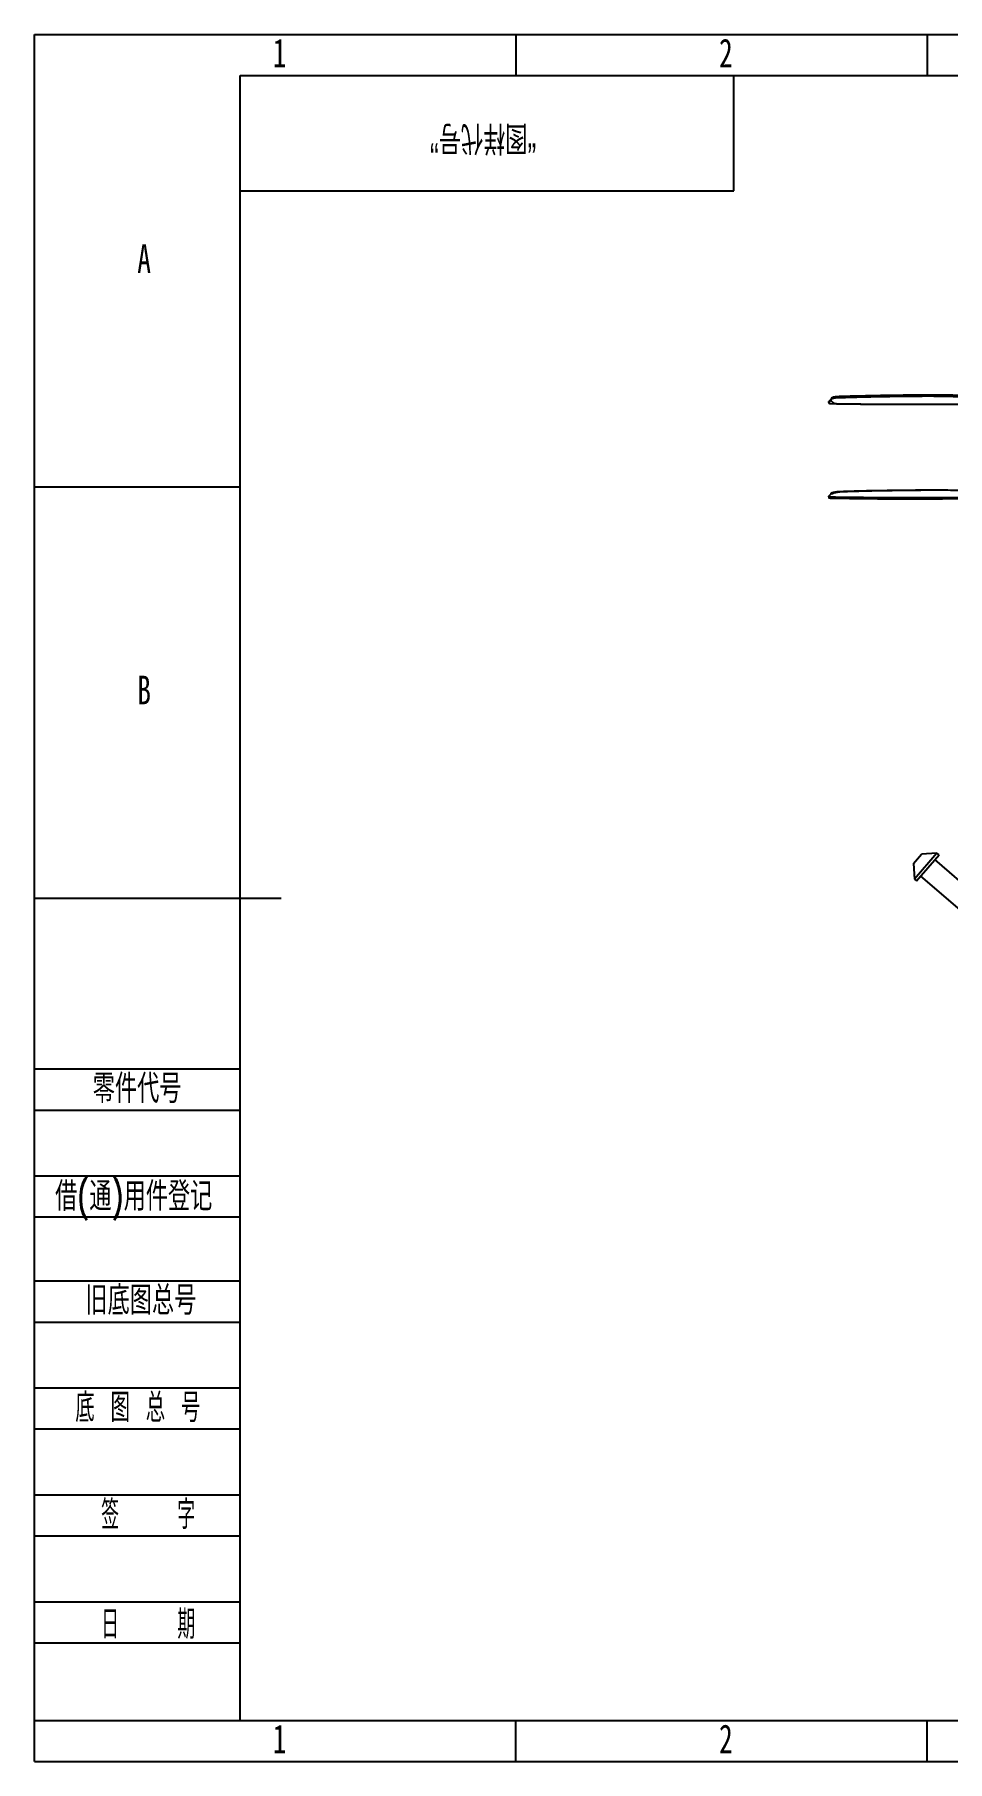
# Model space of a CAD drawing. Header units: millimetres. Extents: x 0 to 297, y 0 to 210.
# Drawn here: x 0 to 111, y 0 to 210 of the extents above; entities that cross this region are included whole.
import ezdxf

# ---------------------------------------------------------------- set-up
doc = ezdxf.new("R2010")
doc.units = ezdxf.units.MM
doc.layers.add('图框', color=7, linetype='Continuous')
doc.layers.add('粗实线层', color=7, linetype='Continuous', lineweight=25)
doc.styles.add('SLDTEXTSTYLE0', font='TXT', dxfattribs={"width": 0.7, "bigfont": 'bigfont'})
doc.styles.add('SLDTEXTSTYLE2', font='TXT', dxfattribs={"width": 0.614286, "bigfont": 'bigfont'})
doc.styles.add('SLDTEXTSTYLE4', font='TXT', dxfattribs={"width": 0.566667, "bigfont": 'bigfont'})
doc.styles.add('SLDTEXTSTYLE5', font='TXT', dxfattribs={"width": 0.7})

msp = doc.modelspace()

# ---------------------------------------------------------------- linework, layer by layer
at = {"color": 7, "linetype": 'Continuous', "lineweight": 25}
for p, q in [((97.8, 165.82), (97.81, 165.97)), ((96.55, 165.35), (96.56, 165.21)), ((96.75, 165.58), (96.56, 165.39)), ((96.57, 165.24), (96.56, 165.39)), ((96.76, 165.44), (96.57, 165.24)), ((96.8, 165.63), (96.75, 165.58)), ((96.76, 165.44), (96.75, 165.58)), ((96.81, 165.48), (96.76, 165.44)), ((96.81, 165.68), (96.8, 165.54)), ((96.85, 165.44), (97.03, 165.24)), ((96.55, 153.83), (96.56, 153.68)), ((96.56, 153.86), (96.75, 154.06)), ((96.81, 154.16), (96.8, 154.1)), ((96.81, 153.59), (96.8, 153.74)), ((106.84, 109.18), (107.82, 110.32)), ((109.7, 110.46), (106.98, 107.3)), ((107.23, 107.08), (109.95, 110.24)), ((109.7, 110.46), (107.82, 110.32)), ((114.52, 105.32), (109.46, 109.67)), ((109.95, 110.24), (109.7, 110.46)), ((106.84, 109.18), (106.98, 107.3)), ((106.98, 107.3), (107.23, 107.08)), ((107.72, 107.65), (112.78, 103.3))]:
    msp.add_line(p, q, dxfattribs=at)
at = {"color": 7, "linetype": 'Continuous', "lineweight": 25, "flags": 128}
for points in [[(97.81, 165.97), (97.56, 165.95), (97.33, 165.93), (97.14, 165.89), (96.98, 165.84), (96.88, 165.79), (96.82, 165.72), (96.81, 165.68)], [(96.56, 165.39), (96.55, 165.37), (96.55, 165.35)], [(96.57, 165.24), (96.56, 165.22), (96.56, 165.2), (96.57, 165.18), (96.6, 165.16), (96.64, 165.15), (96.69, 165.13), (96.75, 165.12), (96.81, 165.12)], [(97.8, 165.82), (97.55, 165.81), (97.32, 165.78), (97.13, 165.75), (96.97, 165.7), (96.87, 165.64), (96.81, 165.58), (96.8, 165.51), (96.85, 165.44)], [(96.8, 153.74), (96.74, 153.74), (96.68, 153.75), (96.63, 153.77), (96.59, 153.78), (96.56, 153.8), (96.55, 153.82), (96.55, 153.84), (96.56, 153.86)], [(96.81, 153.59), (96.75, 153.6), (96.69, 153.61), (96.64, 153.62), (96.6, 153.64), (96.57, 153.66), (96.56, 153.67), (96.56, 153.68)], [(96.75, 154.06), (96.84, 154.13), (96.99, 154.2), (97.17, 154.26), (97.39, 154.32), (97.63, 154.37), (97.9, 154.4), (98.18, 154.43), (98.45, 154.44)], [(96.82, 154.11), (96.81, 154.13), (96.82, 154.2), (96.88, 154.26), (96.98, 154.32), (97.14, 154.37), (97.33, 154.4), (97.56, 154.43), (97.81, 154.44)]]:
    msp.add_lwpolyline(points, dxfattribs=at)
at = {"color": 7, "linetype": 'Continuous', "lineweight": 25}
msp.add_arc((97.5, 166.04), 0.929, 239.8712, 271.0571, dxfattribs=at)
for points, knots in [([(117.78, 165.67), (117.35, 165.7), (116.47, 165.76), (115.18, 165.8), (113.89, 165.86), (112.61, 165.92), (111.31, 165.97), (109.97, 166), (108.59, 166.01), (107.23, 166), (105.94, 165.98), (104.79, 165.97), (103.77, 165.96), (102.8, 165.94), (101.89, 165.93), (101.02, 165.91), (100.27, 165.89), (99.6, 165.87), (98.99, 165.85), (98.39, 165.84), (98, 165.83), (97.8, 165.82)], [0, 0, 0, 0, 0.063369, 0.126884, 0.189255, 0.25112, 0.313997, 0.379608, 0.447981, 0.52065, 0.585938, 0.643956, 0.695403, 0.740978, 0.791694, 0.835439, 0.873656, 0.907787, 0.939265, 0.969524, 1, 1, 1, 1]), ([(117.78, 165.81), (117.34, 165.84), (116.47, 165.9), (115.17, 165.95), (113.89, 166.01), (112.61, 166.07), (111.3, 166.12), (109.97, 166.15), (108.59, 166.15), (107.23, 166.14), (105.94, 166.13), (104.79, 166.12), (103.77, 166.1), (102.81, 166.09), (101.89, 166.07), (101.03, 166.05), (100.28, 166.03), (99.61, 166.02), (98.99, 166), (98.4, 165.98), (98.01, 165.97), (97.81, 165.97)], [0, 0, 0, 0, 0.063389, 0.126913, 0.189285, 0.251167, 0.314076, 0.379736, 0.448131, 0.520772, 0.586022, 0.644009, 0.695432, 0.740988, 0.791687, 0.835423, 0.873637, 0.907769, 0.939251, 0.969517, 1, 1, 1, 1]), ([(117.76, 165.84), (117.5, 165.86), (116.86, 165.91), (115.78, 165.95), (114.61, 166.01), (113.44, 166.07), (112.24, 166.12), (110.96, 166.15), (109.59, 166.15), (108.21, 166.14), (106.89, 166.13), (105.72, 166.12), (104.68, 166.1), (103.68, 166.09), (102.74, 166.07), (101.84, 166.05), (101.05, 166.03), (100.35, 166.02), (99.7, 166), (99.07, 165.98), (98.66, 165.97), (98.45, 165.97)], [0, 0, 0, 0, 0.044248, 0.10907, 0.172717, 0.235863, 0.300058, 0.36706, 0.436853, 0.510979, 0.577562, 0.636734, 0.689207, 0.735695, 0.78743, 0.832059, 0.871055, 0.905884, 0.93801, 0.968894, 1, 1, 1, 1]), ([(96.81, 165.12), (98.73, 165.09), (102.56, 165.04), (106.47, 165.03), (108.47, 165.04), (108.51, 165.04)], [0, 0, 0, 0, 0.494758, 0.988647, 1, 1, 1, 1]), ([(97.52, 165.12), (99.48, 165.09), (103.41, 165.04), (108.82, 165.03), (113.6, 165.07), (116.43, 165.12), (117.76, 165.14)], [0, 0, 0, 0, 0.287348, 0.574192, 0.799494, 1, 1, 1, 1]), ([(117.6, 153.77), (115.63, 153.73), (111.7, 153.67), (106.28, 153.65), (101.31, 153.67), (98.31, 153.71), (96.8, 153.74)], [0, 0, 0, 0, 0.279917, 0.559681, 0.779662, 1, 1, 1, 1]), ([(117.61, 153.62), (115.64, 153.59), (111.71, 153.52), (106.29, 153.5), (101.32, 153.52), (98.32, 153.57), (96.81, 153.59)], [0, 0, 0, 0, 0.279917, 0.559681, 0.779662, 1, 1, 1, 1]), ([(117.76, 153.61), (116.02, 153.59), (112.38, 153.52), (107.16, 153.5), (102.15, 153.52), (99.06, 153.57), (97.52, 153.59)], [0, 0, 0, 0, 0.261976, 0.54871, 0.774172, 1, 1, 1, 1]), ([(97.81, 154.44), (98.06, 154.45), (98.55, 154.46), (99.3, 154.48), (100.11, 154.51), (100.96, 154.53), (101.86, 154.55), (102.84, 154.56), (103.97, 154.58), (105.19, 154.6), (106.48, 154.61), (107.83, 154.62), (108.84, 154.63), (109.41, 154.62), (109.48, 154.62)], [0, 0, 0, 0, 0.06375, 0.12786, 0.197003, 0.275853, 0.34767, 0.430654, 0.527094, 0.639278, 0.741901, 0.857228, 0.982662, 1, 1, 1, 1]), ([(98.45, 154.44), (98.71, 154.45), (99.23, 154.46), (100.02, 154.48), (100.88, 154.51), (101.77, 154.53), (102.71, 154.55), (103.72, 154.56), (104.88, 154.58), (106.13, 154.6), (107.45, 154.61), (108.82, 154.62), (110.27, 154.63), (111.71, 154.61), (112.97, 154.57), (114.08, 154.51), (115.08, 154.46), (116.1, 154.41), (117.02, 154.38), (117.55, 154.33), (117.76, 154.31)], [0, 0, 0, 0, 0.03871, 0.077639, 0.119624, 0.167503, 0.211111, 0.261501, 0.320061, 0.388181, 0.450496, 0.520525, 0.596691, 0.672218, 0.743758, 0.798514, 0.853124, 0.908534, 0.964649, 1, 1, 1, 1])]:
    msp.add_open_spline(points, degree=3, knots=knots, dxfattribs=at)
at = {"layer": '图框'}
for p, q in [((0, 0), (0, 210)), ((0, 210), (297, 210)), ((58.5, 210), (58.5, 205)), ((108.5, 210), (108.5, 205)), ((0, 155), (25, 155)), ((0, 84.22), (25, 84.22)), ((0, 79.22), (25, 79.22)), ((0, 71.22), (25, 71.22)), ((0, 66.22), (25, 66.22)), ((0, 58.43), (25, 58.43)), ((0, 53.43), (25, 53.43)), ((0, 45.43), (25, 45.43)), ((0, 40.43), (25, 40.43)), ((0, 32.43), (25, 32.43)), ((0, 27.43), (25, 27.43)), ((0, 19.43), (25, 19.43)), ((0, 14.43), (25, 14.43)), ((0, 5), (25, 5)), ((58.5, 0), (58.5, 5)), ((108.5, 0), (108.5, 5)), ((0, 0), (297, 0))]:
    msp.add_line(p, q, dxfattribs=at)
at = {"layer": '图框', "linetype": 'Continuous', "lineweight": 25}
for p, q in [((25, 5), (25, 205)), ((25, 205), (292, 205))]:
    msp.add_line(p, q, dxfattribs=at)
at = {"layer": '图框', "lineweight": 25}
for p, q in [((0, 105), (30, 105)), ((25, 5), (292, 5))]:
    msp.add_line(p, q, dxfattribs=at)
at = {"layer": '粗实线层'}
for p, q in [((85, 191), (85, 205)), ((25, 191), (85, 191))]:
    msp.add_line(p, q, dxfattribs=at)

# ---------------------------------------------------------------- texts
at = {"layer": '图框', "char_height": 3.5}
for s, insert, attachment_point, style in [('1', (29.79, 209.5), 2, 'SLDTEXTSTYLE5'), ('2', (84.04, 209.5), 2, 'SLDTEXTSTYLE5'), ('A', (13.32, 184.5), 2, 'SLDTEXTSTYLE5'), ('B', (13.32, 132.04), 2, 'SLDTEXTSTYLE5'), ('零件代号', (7.08, 83.58), 1, 'SLDTEXTSTYLE0'), ('借(通)用件登记', (2.5, 70.47), 1, 'SLDTEXTSTYLE0'), ('旧底图总号', (6.19, 57.82), 1, 'SLDTEXTSTYLE0'), ('底 图 总 号', (4.95, 44.77), 1, 'SLDTEXTSTYLE2'), ('签    字', (13.81, 31.76), 2, 'SLDTEXTSTYLE4'), ('日    期', (13.81, 18.41), 2, 'SLDTEXTSTYLE4'), ('1', (29.79, 4.5), 2, 'SLDTEXTSTYLE5'), ('2', (84.04, 4.5), 2, 'SLDTEXTSTYLE5')]:
    msp.add_mtext(s, dxfattribs=dict(at, insert=insert, attachment_point=attachment_point, style=style))
at = {"layer": '图框', "insert": (54.53, 195.65), "char_height": 3.5, "attachment_point": 2, "rotation": 180, "style": 'SLDTEXTSTYLE0'}
msp.add_mtext('“图样代号”', dxfattribs=at)

doc.saveas('drawing.dxf')
